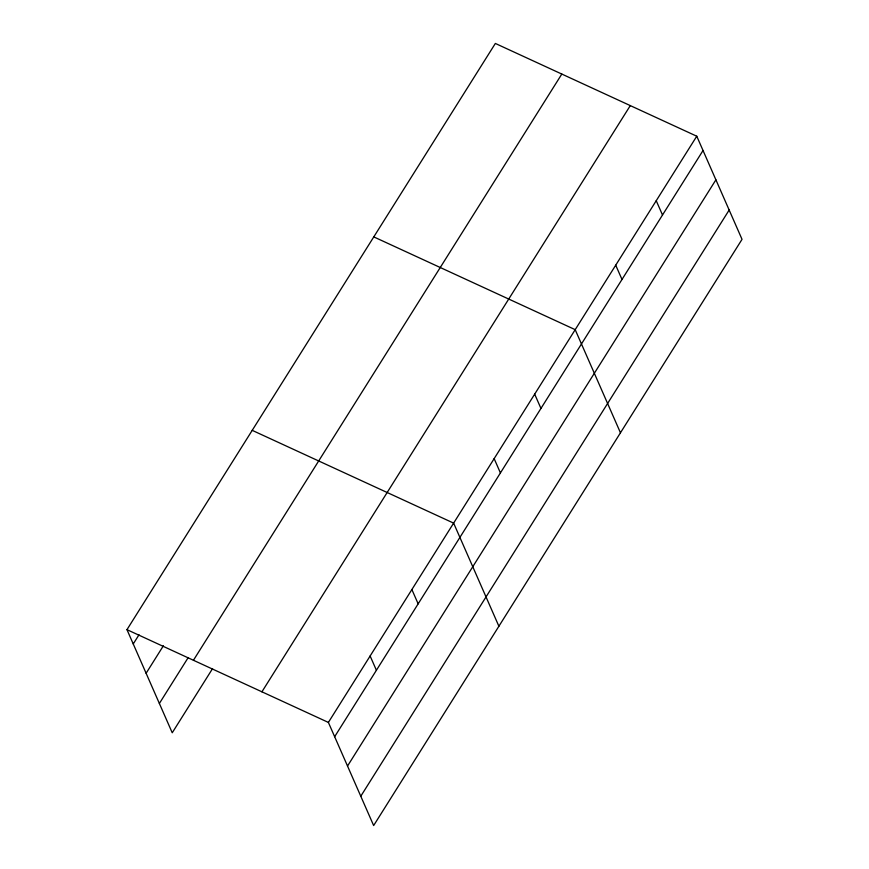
<?xml version="1.0" encoding="UTF-8"?>
<svg xmlns="http://www.w3.org/2000/svg" width="869" height="869" viewBox="0 0 869 869"><rect width="100%" height="100%" fill="white"/><g stroke="black" fill="none" stroke-linecap="round" stroke-linejoin="round"><path stroke-width="1.3" d="M126.972 629.656L495.352 43.45L696.764 136.216L742.028 239.344L373.648 825.55L328.384 722.421L126.972 629.656L172.236 732.784L212.547 668.63M133.239 643.951L139.007 634.783M146.111 673.269L163.383 645.776M159.375 703.466L188.16 657.648M193.439 660.266L561.819 74.061M261.917 691.811L630.297 105.605M328.384 722.421L696.764 136.216M334.652 736.716L703.032 150.511M347.524 766.034L715.904 179.829M360.776 796.232L729.167 210.026M373.789 236.9L575.191 329.666L620.466 432.795M252.216 430.351L453.629 523.116L498.893 626.245M656.236 200.706L662.515 215.001M615.719 265.186L621.998 279.481M534.674 394.146L540.952 408.441M494.157 458.636L500.425 472.932M411.884 589.551L418.152 603.846M370.129 655.986L376.407 670.281"/></g></svg>
